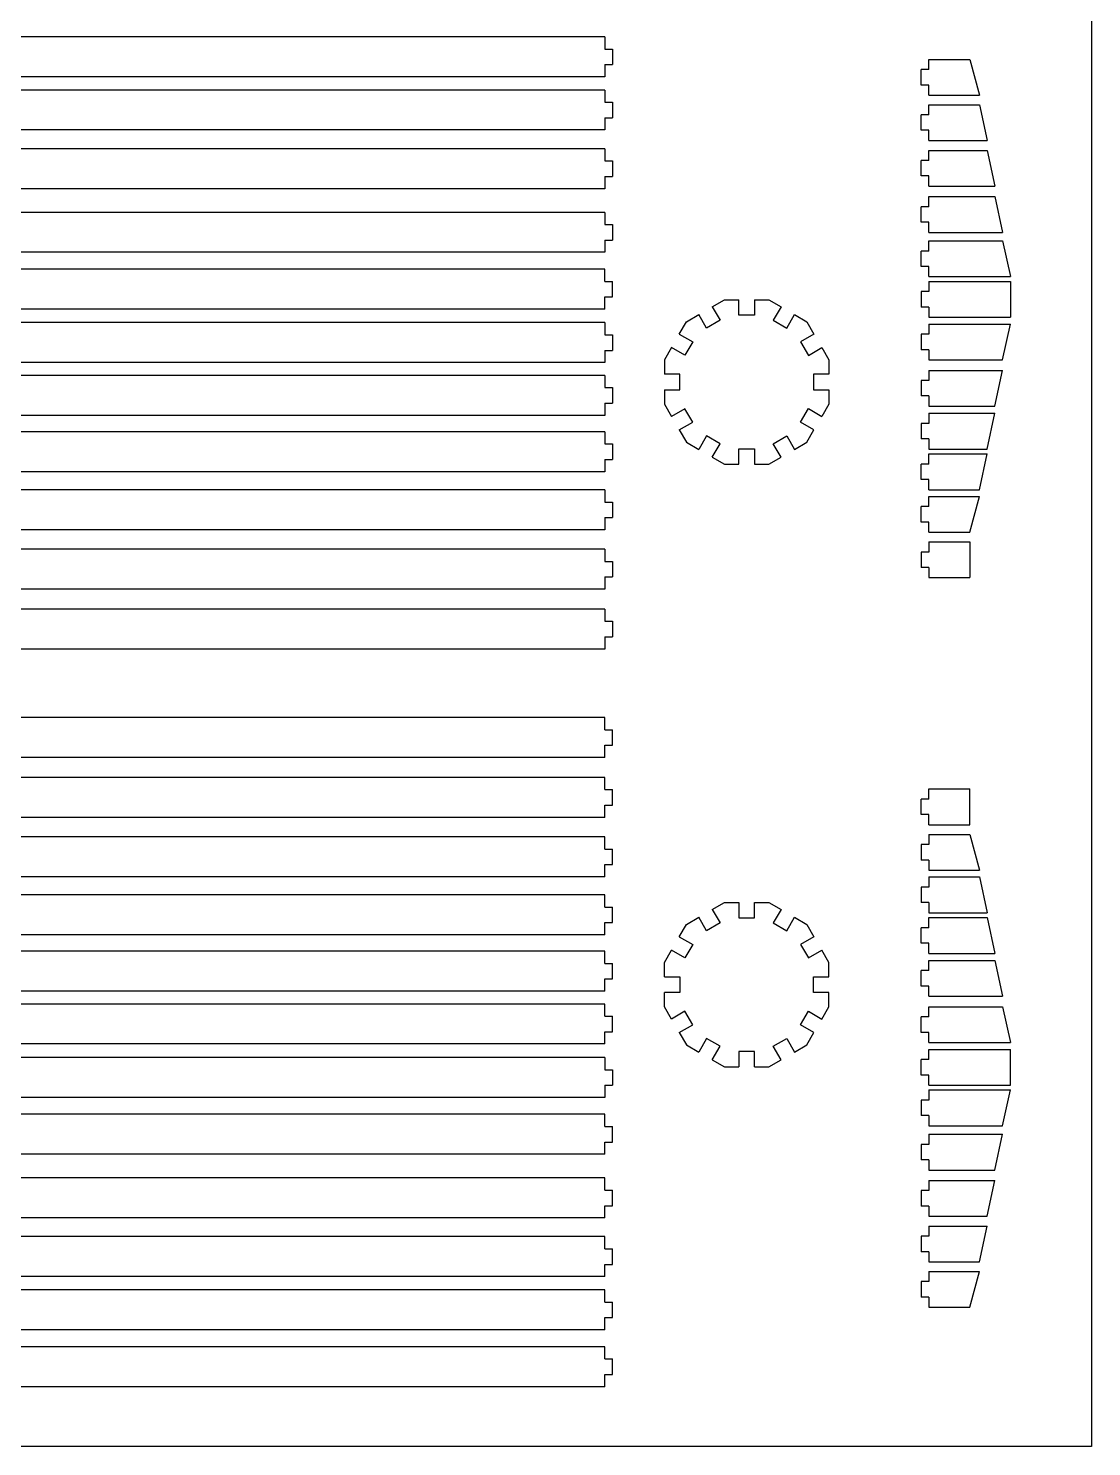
# Model space of a CAD drawing. Extents: x -1762 to 1685, y -691 to 759.
# Drawn here: x 1137 to 1685, y -691 to 40 of the extents above; entities that cross this region are included whole.
import ezdxf

# ---------------------------------------------------------------- set-up
doc = ezdxf.new("R2010")
doc.units = 0
doc.header["$MEASUREMENT"] = 0
doc.layers.get('0').update_dxf_attribs({"linetype": 'CONTINUOUS'})

msp = doc.modelspace()

# ---------------------------------------------------------------- linework, layer by layer
for p, q in [((1685.01, 758.86), (1685.01, -691.1)), ((1433.94, 35.48), (825.09, 35.48)), ((1433.94, 35.48), (1433.94, 29.19)), ((1433.94, 29.19), (1437.94, 29.19)), ((1437.94, 29.19), (1437.94, 21.19)), ((1601.13, 23.87), (1622.13, 23.87)), ((1601.13, 18.63), (1601.13, 23.87)), ((1622.13, 23.87), (1627.13, 5.43)), ((1433.94, 14.9), (825.09, 14.9)), ((1433.94, 21.19), (1433.94, 14.9)), ((1433.94, 21.19), (1437.94, 21.19)), ((1601.13, 18.63), (1597.13, 18.63)), ((1597.13, 10.67), (1597.13, 18.63)), ((1433.94, 8.09), (825.09, 8.09)), ((1433.94, 8.09), (1433.94, 1.8)), ((1601.13, 10.67), (1597.13, 10.67)), ((1601.13, 5.43), (1601.13, 10.67)), ((1433.94, 1.8), (1437.94, 1.8)), ((1437.94, 1.8), (1437.94, -6.2)), ((1601.13, 5.43), (1627.13, 5.43)), ((1601.13, 0.52), (1627.13, 0.52)), ((1601.13, -4.72), (1601.13, 0.52)), ((1627.13, 0.52), (1631.13, -17.92)), ((1433.94, -6.2), (1433.94, -12.49)), ((1433.94, -6.2), (1437.94, -6.2)), ((1601.13, -4.72), (1597.13, -4.72)), ((1597.13, -12.68), (1597.13, -4.72)), ((1433.94, -12.49), (825.09, -12.49)), ((1601.13, -12.68), (1597.13, -12.68)), ((1601.13, -17.92), (1601.13, -12.68)), ((1601.13, -17.92), (1631.13, -17.92)), ((1433.94, -22.17), (825.09, -22.17)), ((1433.94, -22.17), (1433.94, -28.46)), ((1433.94, -28.46), (1437.94, -28.46)), ((1437.94, -28.46), (1437.94, -36.46)), ((1601.13, -28.25), (1597.13, -28.25)), ((1597.13, -36.21), (1597.13, -28.25)), ((1601.13, -23.01), (1631.13, -23.01)), ((1601.13, -28.25), (1601.13, -23.01)), ((1631.13, -23.01), (1635.13, -41.45)), ((1433.94, -36.46), (1433.94, -42.76)), ((1433.94, -36.46), (1437.94, -36.46)), ((1601.13, -36.21), (1597.13, -36.21)), ((1601.13, -41.45), (1601.13, -36.21)), ((1433.94, -42.76), (825.09, -42.76)), ((1601.13, -41.45), (1635.13, -41.45)), ((1601.13, -46.82), (1635.13, -46.82)), ((1601.13, -52.06), (1601.13, -46.82)), ((1635.13, -46.82), (1639.13, -65.26)), ((1433.94, -54.96), (825.09, -54.96)), ((1433.94, -54.96), (1433.94, -61.25)), ((1601.13, -52.06), (1597.13, -52.06)), ((1597.13, -60.02), (1597.13, -52.06)), ((1433.94, -61.25), (1437.94, -61.25)), ((1437.94, -61.25), (1437.94, -69.25)), ((1601.13, -60.02), (1597.13, -60.02)), ((1601.13, -65.26), (1601.13, -60.02)), ((1601.13, -65.26), (1639.13, -65.26)), ((1433.94, -69.25), (1433.94, -75.55)), ((1433.94, -69.25), (1437.94, -69.25)), ((1601.13, -69.65), (1639.13, -69.65)), ((1601.13, -74.89), (1601.13, -69.65)), ((1639.13, -69.65), (1643.13, -88.09)), ((1433.94, -75.55), (825.09, -75.55)), ((1601.13, -74.89), (1597.13, -74.89)), ((1597.13, -82.85), (1597.13, -74.89)), ((1433.94, -84.25), (825.09, -84.25)), ((1433.94, -90.54), (1433.94, -84.25)), ((1601.13, -82.85), (1597.13, -82.85)), ((1601.13, -88.09), (1601.13, -82.85)), ((1433.94, -90.54), (1437.94, -90.54)), ((1437.94, -98.54), (1437.94, -90.54)), ((1601.13, -88.09), (1643.13, -88.09)), ((1601.13, -90.54), (1643.13, -90.54)), ((1601.13, -90.54), (1601.13, -95.78)), ((1643.13, -90.54), (1643.13, -108.98)), ((1433.94, -104.83), (1433.94, -98.54)), ((1433.94, -98.54), (1437.94, -98.54)), ((1489.39, -103.66), (1495.76, -99.98)), ((1495.76, -99.98), (1503.13, -99.98)), ((1503.13, -107.98), (1503.13, -99.98)), ((1511.13, -99.98), (1518.49, -99.98)), ((1511.13, -99.98), (1511.13, -107.98)), ((1518.49, -99.98), (1524.87, -103.66)), ((1601.13, -95.78), (1597.13, -95.78)), ((1597.13, -95.78), (1597.13, -103.74)), ((1433.94, -104.83), (825.09, -104.83)), ((1476.08, -111.34), (1482.46, -107.66)), ((1486.46, -114.59), (1482.46, -107.66)), ((1489.39, -103.66), (1493.39, -110.59)), ((1511.13, -107.98), (1503.13, -107.98)), ((1524.87, -103.66), (1520.87, -110.59)), ((1527.8, -114.59), (1531.8, -107.66)), ((1531.8, -107.66), (1538.17, -111.34)), ((1601.13, -103.74), (1597.13, -103.74)), ((1601.13, -103.74), (1601.13, -108.98)), ((1601.13, -108.98), (1643.13, -108.98)), ((1433.94, -111.79), (825.09, -111.79)), ((1433.94, -111.79), (1433.94, -118.08)), ((1472.4, -117.72), (1476.08, -111.34)), ((1493.39, -110.59), (1486.46, -114.59)), ((1520.87, -110.59), (1527.8, -114.59)), ((1538.17, -111.34), (1541.85, -117.72)), ((1601.13, -112.56), (1643.13, -112.56)), ((1601.13, -112.56), (1601.13, -117.8)), ((1639.13, -131), (1643.13, -112.56)), ((1433.94, -118.08), (1437.94, -118.08)), ((1437.94, -118.08), (1437.94, -126.08)), ((1472.4, -117.72), (1479.31, -121.71)), ((1479.31, -121.71), (1475.31, -128.63)), ((1541.85, -117.72), (1534.93, -121.72)), ((1534.93, -121.72), (1538.93, -128.65)), ((1601.13, -117.8), (1597.13, -117.8)), ((1597.13, -117.8), (1597.13, -125.76)), ((1433.94, -126.08), (1433.94, -132.37)), ((1433.94, -126.08), (1437.94, -126.08)), ((1468.4, -124.65), (1464.72, -131.02)), ((1464.72, -131.02), (1464.72, -138.39)), ((1475.31, -128.63), (1468.4, -124.65)), ((1538.93, -128.65), (1545.85, -124.65)), ((1545.85, -124.65), (1549.54, -131.02)), ((1549.54, -131.02), (1549.54, -138.39)), ((1601.13, -125.76), (1597.13, -125.76)), ((1601.13, -125.76), (1601.13, -131)), ((1601.13, -131), (1639.13, -131)), ((1433.94, -132.37), (825.09, -132.37)), ((1472.72, -138.39), (1464.72, -138.39)), ((1472.72, -146.39), (1472.72, -138.39)), ((1541.54, -138.39), (1541.54, -146.39)), ((1549.54, -138.39), (1541.54, -138.39)), ((1601.13, -136.39), (1639.13, -136.39)), ((1601.13, -136.39), (1601.13, -141.63)), ((1635.13, -154.82), (1639.13, -136.39)), ((1433.94, -139.02), (825.09, -139.02)), ((1433.94, -139.02), (1433.94, -145.31)), ((1433.94, -145.31), (1437.94, -145.31)), ((1437.94, -145.31), (1437.94, -153.31)), ((1601.13, -141.63), (1597.13, -141.63)), ((1597.13, -141.63), (1597.13, -149.59)), ((1433.94, -153.31), (1433.94, -159.6)), ((1433.94, -153.31), (1437.94, -153.31)), ((1464.72, -146.39), (1472.72, -146.39)), ((1464.72, -146.39), (1464.72, -153.75)), ((1541.54, -146.39), (1549.54, -146.39)), ((1549.54, -146.39), (1549.54, -153.75)), ((1601.13, -149.59), (1597.13, -149.59)), ((1601.13, -149.59), (1601.13, -154.82)), ((1433.94, -159.6), (825.09, -159.6)), ((1464.72, -153.75), (1468.4, -160.13)), ((1475.31, -156.14), (1468.4, -160.13)), ((1479.31, -163.06), (1475.31, -156.14)), ((1534.93, -163.05), (1538.93, -156.13)), ((1538.93, -156.13), (1545.85, -160.13)), ((1549.54, -153.75), (1545.85, -160.13)), ((1601.13, -154.82), (1635.13, -154.82)), ((1601.13, -158.51), (1635.13, -158.51)), ((1601.13, -158.51), (1601.13, -163.75)), ((1631.13, -176.95), (1635.13, -158.51)), ((1433.94, -168.03), (825.09, -168.03)), ((1433.94, -168.03), (1433.94, -174.32)), ((1472.4, -167.05), (1479.31, -163.06)), ((1472.4, -167.05), (1476.08, -173.43)), ((1541.85, -167.05), (1534.93, -163.05)), ((1538.17, -173.43), (1541.85, -167.05)), ((1601.13, -163.75), (1597.13, -163.75)), ((1597.13, -163.75), (1597.13, -171.71)), ((1433.94, -174.32), (1437.94, -174.32)), ((1437.94, -174.32), (1437.94, -182.32)), ((1476.08, -173.43), (1482.46, -177.11)), ((1486.46, -170.18), (1482.46, -177.11)), ((1493.39, -174.18), (1486.46, -170.18)), ((1489.39, -181.11), (1493.39, -174.18)), ((1520.87, -174.18), (1527.8, -170.18)), ((1524.87, -181.11), (1520.87, -174.18)), ((1527.8, -170.18), (1531.8, -177.11)), ((1531.8, -177.11), (1538.17, -173.43)), ((1601.13, -171.71), (1597.13, -171.71)), ((1601.13, -171.71), (1601.13, -176.95)), ((1433.94, -182.32), (1433.94, -188.61)), ((1433.94, -182.32), (1437.94, -182.32)), ((1489.39, -181.11), (1495.76, -184.79)), ((1503.13, -184.79), (1503.13, -176.79)), ((1503.13, -176.79), (1511.13, -176.79)), ((1511.13, -176.79), (1511.13, -184.79)), ((1518.49, -184.79), (1524.87, -181.11)), ((1601.13, -176.95), (1631.13, -176.95)), ((1601.13, -179.45), (1631.13, -179.45)), ((1601.13, -184.69), (1601.13, -179.45)), ((1627.13, -197.89), (1631.13, -179.45)), ((1433.94, -188.61), (825.09, -188.61)), ((1495.76, -184.79), (1503.13, -184.79)), ((1511.13, -184.79), (1518.49, -184.79)), ((1601.13, -184.69), (1597.13, -184.69)), ((1597.13, -192.65), (1597.13, -184.69)), ((1601.13, -192.65), (1597.13, -192.65)), ((1601.13, -197.89), (1601.13, -192.65)), ((1433.94, -197.99), (825.09, -197.99)), ((1433.94, -197.99), (1433.94, -204.28)), ((1433.94, -204.28), (1437.94, -204.28)), ((1437.94, -204.28), (1437.94, -212.28)), ((1601.13, -197.89), (1627.13, -197.89)), ((1601.13, -201.35), (1627.13, -201.35)), ((1601.13, -206.59), (1601.13, -201.35)), ((1622.13, -219.79), (1627.13, -201.35)), ((1601.13, -206.59), (1597.13, -206.59)), ((1597.13, -214.55), (1597.13, -206.59)), ((1433.94, -218.57), (976.68, -218.57)), ((1433.94, -212.28), (1433.94, -218.57)), ((1433.94, -212.28), (1437.94, -212.28)), ((1601.13, -214.55), (1597.13, -214.55)), ((1601.13, -219.79), (1601.13, -214.55)), ((1601.13, -219.79), (1622.13, -219.79)), ((1601.13, -224.79), (1622.13, -224.79)), ((1601.13, -224.79), (1601.13, -230.03)), ((1622.13, -224.79), (1622.13, -243.23)), ((1433.94, -228.59), (976.68, -228.59)), ((1433.94, -228.59), (1433.94, -234.88)), ((1601.13, -230.03), (1597.13, -230.03)), ((1597.13, -230.03), (1597.13, -237.99)), ((1433.94, -234.88), (1437.94, -234.88)), ((1437.94, -234.88), (1437.94, -242.88)), ((1601.13, -237.99), (1597.13, -237.99)), ((1601.13, -237.99), (1601.13, -243.23)), ((1433.94, -242.88), (1433.94, -249.17)), ((1433.94, -242.88), (1437.94, -242.88)), ((1601.13, -243.23), (1622.13, -243.23)), ((1433.94, -249.17), (825.09, -249.17)), ((1433.94, -259.44), (825.09, -259.44)), ((1433.94, -259.44), (1433.94, -265.73)), ((1433.94, -265.73), (1437.94, -265.73)), ((1437.94, -265.73), (1437.94, -273.73)), ((1433.94, -273.73), (1433.94, -280.02)), ((1433.94, -273.73), (1437.94, -273.73)), ((1433.94, -280.02), (825.09, -280.02)), ((1433.94, -315.35), (825.09, -315.35)), ((1433.94, -321.64), (1433.94, -315.35)), ((1433.94, -321.64), (1437.94, -321.64)), ((1437.94, -329.64), (1437.94, -321.64)), ((1433.94, -335.93), (825.09, -335.93)), ((1433.94, -335.93), (1433.94, -329.64)), ((1433.94, -329.64), (1437.94, -329.64)), ((1433.94, -346.2), (825.09, -346.2)), ((1433.94, -352.49), (1433.94, -346.2)), ((1433.94, -352.49), (1437.94, -352.49)), ((1437.94, -360.49), (1437.94, -352.49)), ((1601.13, -357.38), (1597.13, -357.38)), ((1597.13, -365.34), (1597.13, -357.38)), ((1601.13, -352.14), (1622.13, -352.14)), ((1601.13, -357.38), (1601.13, -352.14)), ((1622.13, -370.58), (1622.13, -352.14)), ((1433.94, -366.78), (1433.94, -360.49)), ((1433.94, -360.49), (1437.94, -360.49)), ((1601.13, -365.34), (1597.13, -365.34)), ((1601.13, -370.58), (1601.13, -365.34)), ((1433.94, -366.78), (976.68, -366.78)), ((1601.13, -370.58), (1622.13, -370.58)), ((1433.94, -376.8), (976.68, -376.8)), ((1433.94, -383.1), (1433.94, -376.8)), ((1601.13, -375.58), (1622.13, -375.58)), ((1601.13, -375.58), (1601.13, -380.82)), ((1622.13, -375.58), (1627.13, -394.02)), ((1433.94, -383.1), (1437.94, -383.1)), ((1437.94, -391.1), (1437.94, -383.1)), ((1601.13, -380.82), (1597.13, -380.82)), ((1597.13, -380.82), (1597.13, -388.78)), ((1433.94, -397.39), (1433.94, -391.1)), ((1433.94, -391.1), (1437.94, -391.1)), ((1601.13, -388.78), (1597.13, -388.78)), ((1601.13, -388.78), (1601.13, -394.02)), ((1601.13, -394.02), (1627.13, -394.02)), ((1433.94, -397.39), (825.09, -397.39)), ((1601.13, -397.48), (1627.13, -397.48)), ((1601.13, -397.48), (1601.13, -402.72)), ((1627.13, -397.48), (1631.13, -415.92)), ((1433.94, -406.76), (825.09, -406.76)), ((1433.94, -413.05), (1433.94, -406.76)), ((1601.13, -402.72), (1597.13, -402.72)), ((1597.13, -402.72), (1597.13, -410.68)), ((1433.94, -413.05), (1437.94, -413.05)), ((1437.94, -421.05), (1437.94, -413.05)), ((1489.39, -414.26), (1495.76, -410.58)), ((1489.39, -414.26), (1493.39, -421.19)), ((1495.76, -410.58), (1503.13, -410.58)), ((1503.13, -410.58), (1503.13, -418.58)), ((1511.13, -410.58), (1518.49, -410.58)), ((1511.13, -418.58), (1511.13, -410.58)), ((1518.49, -410.58), (1524.87, -414.26)), ((1524.87, -414.26), (1520.87, -421.19)), ((1601.13, -410.68), (1597.13, -410.68)), ((1601.13, -410.68), (1601.13, -415.92)), ((1601.13, -415.92), (1631.13, -415.92)), ((1433.94, -427.34), (1433.94, -421.05)), ((1433.94, -421.05), (1437.94, -421.05)), ((1472.4, -428.32), (1476.08, -421.94)), ((1476.08, -421.94), (1482.46, -418.26)), ((1486.46, -425.19), (1482.46, -418.26)), ((1493.39, -421.19), (1486.46, -425.19)), ((1503.13, -418.58), (1511.13, -418.58)), ((1520.87, -421.19), (1527.8, -425.19)), ((1527.8, -425.19), (1531.8, -418.26)), ((1531.8, -418.26), (1538.17, -421.94)), ((1538.17, -421.94), (1541.85, -428.32)), ((1601.13, -423.66), (1597.13, -423.66)), ((1597.13, -431.62), (1597.13, -423.66)), ((1601.13, -418.42), (1631.13, -418.42)), ((1601.13, -423.66), (1601.13, -418.42)), ((1631.13, -418.42), (1635.13, -436.86)), ((1433.94, -427.34), (825.09, -427.34)), ((1472.4, -428.32), (1479.31, -432.31)), ((1541.85, -428.32), (1534.93, -432.32)), ((1433.94, -435.77), (825.09, -435.77)), ((1433.94, -442.07), (1433.94, -435.77)), ((1464.72, -441.62), (1468.4, -435.25)), ((1475.31, -439.24), (1468.4, -435.25)), ((1479.31, -432.31), (1475.31, -439.24)), ((1534.93, -432.32), (1538.93, -439.25)), ((1538.93, -439.25), (1545.85, -435.25)), ((1549.54, -441.62), (1545.85, -435.25)), ((1601.13, -431.62), (1597.13, -431.62)), ((1601.13, -436.86), (1601.13, -431.62)), ((1601.13, -436.86), (1635.13, -436.86)), ((1433.94, -442.07), (1437.94, -442.07)), ((1437.94, -450.07), (1437.94, -442.07)), ((1464.72, -448.99), (1464.72, -441.62)), ((1549.54, -448.99), (1549.54, -441.62)), ((1601.13, -445.79), (1597.13, -445.79)), ((1597.13, -453.75), (1597.13, -445.79)), ((1601.13, -440.55), (1635.13, -440.55)), ((1601.13, -445.79), (1601.13, -440.55)), ((1635.13, -440.55), (1639.13, -458.99)), ((1433.94, -456.36), (1433.94, -450.07)), ((1433.94, -450.07), (1437.94, -450.07)), ((1464.72, -448.99), (1472.72, -448.99)), ((1472.72, -448.99), (1472.72, -456.99)), ((1541.54, -456.99), (1541.54, -448.99)), ((1541.54, -448.99), (1549.54, -448.99)), ((1433.94, -456.36), (825.09, -456.36)), ((1472.72, -456.99), (1464.72, -456.99)), ((1464.72, -464.35), (1464.72, -456.99)), ((1549.54, -456.99), (1541.54, -456.99)), ((1549.54, -464.35), (1549.54, -456.99)), ((1601.13, -453.75), (1597.13, -453.75)), ((1601.13, -458.99), (1601.13, -453.75)), ((1601.13, -458.99), (1639.13, -458.99)), ((1433.94, -463), (825.09, -463)), ((1433.94, -469.29), (1433.94, -463)), ((1468.4, -470.73), (1464.72, -464.35)), ((1475.31, -466.74), (1468.4, -470.73)), ((1479.31, -473.67), (1475.31, -466.74)), ((1534.93, -473.65), (1538.93, -466.73)), ((1538.93, -466.73), (1545.85, -470.73)), ((1545.85, -470.73), (1549.54, -464.35)), ((1601.13, -464.38), (1639.13, -464.38)), ((1601.13, -469.62), (1601.13, -464.38)), ((1639.13, -464.38), (1643.13, -482.81)), ((1433.94, -469.29), (1437.94, -469.29)), ((1437.94, -477.29), (1437.94, -469.29)), ((1472.4, -477.65), (1479.31, -473.67)), ((1541.85, -477.65), (1534.93, -473.65)), ((1601.13, -469.62), (1597.13, -469.62)), ((1597.13, -477.58), (1597.13, -469.62)), ((1433.94, -483.58), (1433.94, -477.29)), ((1433.94, -477.29), (1437.94, -477.29)), ((1472.4, -477.65), (1476.08, -484.03)), ((1486.46, -480.78), (1482.46, -487.71)), ((1493.39, -484.78), (1486.46, -480.78)), ((1520.87, -484.78), (1527.8, -480.78)), ((1527.8, -480.78), (1531.8, -487.71)), ((1538.17, -484.03), (1541.85, -477.65)), ((1601.13, -477.58), (1597.13, -477.58)), ((1601.13, -482.81), (1601.13, -477.58)), ((1433.94, -483.58), (825.09, -483.58)), ((1476.08, -484.03), (1482.46, -487.71)), ((1489.39, -491.71), (1493.39, -484.78)), ((1503.13, -487.39), (1503.13, -495.39)), ((1511.13, -487.39), (1503.13, -487.39)), ((1511.13, -495.39), (1511.13, -487.39)), ((1524.87, -491.71), (1520.87, -484.78)), ((1531.8, -487.71), (1538.17, -484.03)), ((1601.13, -482.81), (1643.13, -482.81)), ((1601.13, -486.39), (1643.13, -486.39)), ((1601.13, -491.63), (1601.13, -486.39)), ((1643.13, -504.83), (1643.13, -486.39)), ((1433.94, -490.54), (825.09, -490.54)), ((1433.94, -490.54), (1433.94, -496.83)), ((1433.94, -496.83), (1437.94, -496.83)), ((1437.94, -496.83), (1437.94, -504.83)), ((1489.39, -491.71), (1495.76, -495.39)), ((1495.76, -495.39), (1503.13, -495.39)), ((1511.13, -495.39), (1518.49, -495.39)), ((1518.49, -495.39), (1524.87, -491.71)), ((1601.13, -491.63), (1597.13, -491.63)), ((1597.13, -499.59), (1597.13, -491.63)), ((1601.13, -499.59), (1597.13, -499.59)), ((1601.13, -504.83), (1601.13, -499.59)), ((1433.94, -511.12), (825.09, -511.12)), ((1433.94, -504.83), (1433.94, -511.12)), ((1433.94, -504.83), (1437.94, -504.83)), ((1601.13, -504.83), (1643.13, -504.83)), ((1601.13, -507.28), (1643.13, -507.28)), ((1601.13, -507.28), (1601.13, -512.52)), ((1639.13, -525.72), (1643.13, -507.28)), ((1601.13, -512.52), (1597.13, -512.52)), ((1597.13, -512.52), (1597.13, -520.48)), ((1433.94, -519.83), (825.09, -519.83)), ((1433.94, -526.12), (1433.94, -519.83)), ((1433.94, -526.12), (1437.94, -526.12)), ((1437.94, -534.12), (1437.94, -526.12)), ((1601.13, -520.48), (1597.13, -520.48)), ((1601.13, -520.48), (1601.13, -525.72)), ((1601.13, -525.72), (1639.13, -525.72)), ((1601.13, -530.11), (1639.13, -530.11)), ((1601.13, -530.11), (1601.13, -535.35)), ((1635.13, -548.55), (1639.13, -530.11)), ((1433.94, -540.41), (825.09, -540.41)), ((1433.94, -540.41), (1433.94, -534.12)), ((1433.94, -534.12), (1437.94, -534.12)), ((1601.13, -535.35), (1597.13, -535.35)), ((1597.13, -535.35), (1597.13, -543.31)), ((1601.13, -543.31), (1597.13, -543.31)), ((1601.13, -543.31), (1601.13, -548.55)), ((1433.94, -552.62), (825.09, -552.62)), ((1433.94, -558.91), (1433.94, -552.62)), ((1601.13, -548.55), (1635.13, -548.55)), ((1601.13, -553.92), (1635.13, -553.92)), ((1601.13, -553.92), (1601.13, -559.16)), ((1631.13, -572.36), (1635.13, -553.92)), ((1433.94, -558.91), (1437.94, -558.91)), ((1437.94, -566.91), (1437.94, -558.91)), ((1601.13, -559.16), (1597.13, -559.16)), ((1597.13, -559.16), (1597.13, -567.12)), ((1433.94, -573.2), (1433.94, -566.91)), ((1433.94, -566.91), (1437.94, -566.91)), ((1601.13, -567.12), (1597.13, -567.12)), ((1601.13, -567.12), (1601.13, -572.36)), ((1433.94, -573.2), (825.09, -573.2)), ((1601.13, -572.36), (1631.13, -572.36)), ((1601.13, -577.46), (1631.13, -577.46)), ((1601.13, -577.46), (1601.13, -582.7)), ((1627.13, -595.9), (1631.13, -577.46)), ((1433.94, -582.88), (825.09, -582.88)), ((1433.94, -589.17), (1433.94, -582.88)), ((1601.13, -582.7), (1597.13, -582.7)), ((1597.13, -582.7), (1597.13, -590.66)), ((1433.94, -589.17), (1437.94, -589.17)), ((1437.94, -597.17), (1437.94, -589.17)), ((1601.13, -590.66), (1597.13, -590.66)), ((1601.13, -590.66), (1601.13, -595.9)), ((1433.94, -603.47), (1433.94, -597.17)), ((1433.94, -597.17), (1437.94, -597.17)), ((1601.13, -595.9), (1627.13, -595.9)), ((1433.94, -603.47), (825.09, -603.47)), ((1601.13, -606.04), (1597.13, -606.04)), ((1597.13, -606.04), (1597.13, -614)), ((1601.13, -600.8), (1627.13, -600.8)), ((1601.13, -600.8), (1601.13, -606.04)), ((1622.13, -619.24), (1627.13, -600.8)), ((1433.94, -610.27), (825.09, -610.27)), ((1433.94, -616.57), (1433.94, -610.27)), ((1601.13, -614), (1597.13, -614)), ((1601.13, -614), (1601.13, -619.24)), ((1433.94, -616.57), (1437.94, -616.57)), ((1437.94, -624.57), (1437.94, -616.57)), ((1601.13, -619.24), (1622.13, -619.24)), ((1433.94, -630.86), (1433.94, -624.57)), ((1433.94, -624.57), (1437.94, -624.57)), ((1433.94, -630.86), (825.09, -630.86)), ((1433.94, -639.63), (825.09, -639.63)), ((1433.94, -645.92), (1433.94, -639.63)), ((1433.94, -645.92), (1437.94, -645.92)), ((1437.94, -653.92), (1437.94, -645.92)), ((1433.94, -660.21), (1433.94, -653.92)), ((1433.94, -653.92), (1437.94, -653.92)), ((1433.94, -660.21), (825.09, -660.21)), ((1685.01, -691.1), (-1761.65, -691.1))]:
    msp.add_line(p, q)

doc.saveas('drawing.dxf')
